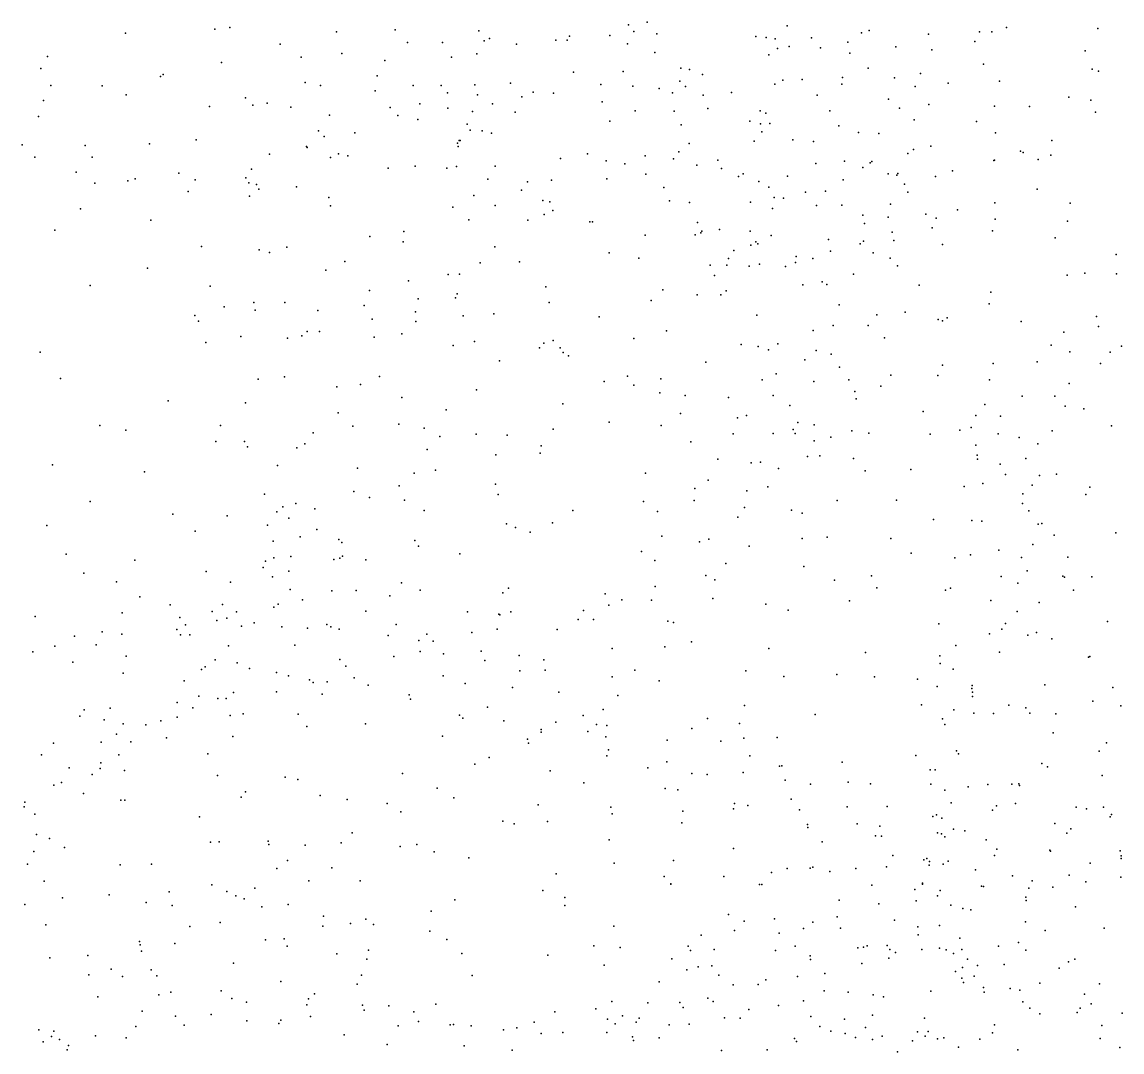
# Model space of a CAD drawing. Header units: metres. Extents: x -25 to 25, y -27.7 to 27.8.
# Drawn here: x -17.472 to -14.645, y -7.935 to -5.288 of the extents above; entities that cross this region are included whole.
import ezdxf

# ---------------------------------------------------------------- set-up
doc = ezdxf.new("R2010")
doc.units = ezdxf.units.M

msp = doc.modelspace()

# ---------------------------------------------------------------- linework, layer by layer
for p in [(-16.9765, -5.3063, -5.1707), (-16.9374, -5.3027, 7.0665), (-16.6632, -5.3135, 8.7246), (-16.5126, -5.3086, 17.5302), (-16.2981, -5.3106, 6.8662), (-15.9133, -5.2951, 12.6606), (-15.8992, -5.3129, 3.7992), (-15.8652, -5.2882, 8.4523), (-15.5057, -5.2978, 13.7447), (-15.2948, -5.3098, 8.5552), (-15.0111, -5.3132, -4.8434), (-14.979, -5.3134, 4.6529), (-14.9419, -5.3023, 8.4535), (-14.7069, -5.3049, 8.3186), (-17.2055, -5.317, 2.5963), (-16.481, -5.3412, 7.0245), (-16.3911, -5.3412, 16.9831), (-16.2843, -5.3366, 8.3026), (-16.2703, -5.3309, 3.0562), (-16.1001, -5.3347, 16.7076), (-16.0708, -5.3353, 15.1913), (-16.0649, -5.3245, 3.2846), (-15.9609, -5.3231, 3.6068), (-15.8404, -5.3182, 11.7427), (-15.5858, -5.3253, 6.7181), (-15.5594, -5.3276, -5.4592), (-15.5358, -5.3311, 17.8063), (-15.4426, -5.3293, 10.4662), (-15.3495, -5.3398, 14.2958), (-15.3142, -5.3164, 10.28), (-15.1425, -5.3194, 6.9386), (-15.0233, -5.3379, 17.9383), (-16.8086, -5.3452, 2.8697), (-16.6502, -5.3693, 17.3869), (-16.303, -5.37, 15.841), (-16.2013, -5.345, 15.4161), (-15.9157, -5.3445, 12.2701), (-15.8458, -5.3662, 11.9963), (-15.5304, -5.3565, 10.6475), (-15.5006, -5.3515, 13.5865), (-15.4193, -5.3549, 14.6022), (-15.3439, -5.3686, -5.2998), (-15.2264, -5.352, -5.1469), (-15.134, -5.3599, -4.9501), (-14.7396, -5.3625, 9.6021), (-17.406, -5.3772, 8.7818), (-16.9588, -5.3922, 8.829), (-16.7543, -5.3787, -5.3087), (-16.5389, -5.387, 8.5031), (-16.3683, -5.3783, 17.7889), (-15.5529, -5.3724, 8.5205), (-15.0012, -5.3965, 7.0942), (-17.4235, -5.4074, 2.5067), (-17.1091, -5.4235, 7.2591), (-16.5591, -5.4269, 17.7006), (-16.0548, -5.417, 6.8305), (-15.9266, -5.4156, 12.4625), (-15.7787, -5.4069, 11.3753), (-15.7567, -5.4105, 3.8882), (-15.7232, -5.4234, 14.8429), (-15.2971, -5.4071, 6.8959), (-15.1626, -5.4203, 8.4674), (-14.7212, -5.4097, 8.2029), (-14.7056, -5.4148, 7.1977), (-17.3978, -5.4513, 7.3023), (-17.2654, -5.4523, 2.5242), (-17.1161, -5.4286, -5.0821), (-16.7441, -5.4436, 7.3641), (-16.7047, -5.4511, 8.6296), (-16.4667, -5.451, 8.2757), (-16.3941, -5.4515, 7.1443), (-16.308, -5.4493, 15.598), (-16.2164, -5.445, 17.9042), (-15.9843, -5.4492, 8.2897), (-15.902, -5.4531, 12.6181), (-15.7815, -5.4402, 12.8983), (-15.7664, -5.4541, 6.7779), (-15.537, -5.448, 13.3576), (-15.5165, -5.4378, 4.1245), (-15.4664, -5.436, 13.8032), (-15.3648, -5.4482, 10.3875), (-15.3632, -5.4312, 4.2841), (-15.2295, -5.4315, 10.1996), (-15.1763, -5.4543, 7.0412), (-15.0916, -5.4457, 10.0569), (-14.96, -5.4402, 18.036), (-17.2038, -5.475, 7.3765), (-16.8974, -5.4831, -5.2236), (-16.5639, -5.4652, 16.9757), (-16.3782, -5.4699, 8.1119), (-16.3011, -5.4756, 16.7458), (-16.1873, -5.4802, 16.3246), (-16.1583, -5.4682, 8.1699), (-16.1055, -5.4711, -5.5401), (-15.8339, -5.4588, 8.3632), (-15.7999, -5.4702, -5.5548), (-15.7216, -5.4765, 11.2098), (-15.6481, -5.4692, 10.9568), (-15.4281, -5.4763, 8.4793), (-14.7815, -5.4813, 4.5164), (-17.4167, -5.4902, 7.5083), (-16.9895, -5.505, 2.6772), (-16.8781, -5.502, 7.4704), (-16.8414, -5.4966, 8.6981), (-16.7805, -5.5074, 17.3805), (-16.5252, -5.5075, 7.4955), (-16.4495, -5.4984, 16.8347), (-16.3771, -5.5098, 17.9174), (-16.2627, -5.4988, 7.0493), (-15.9811, -5.4935, 3.2293), (-15.7095, -5.5106, 13.0414), (-15.2448, -5.4864, -5.2294), (-15.2169, -5.5093, 4.3085), (-15.141, -5.4999, -5.0769), (-14.9727, -5.5046, 4.4571), (-14.8827, -5.5056, 8.2344), (-14.7254, -5.4887, 7.3377), (-17.4296, -5.5311, -5.0085), (-16.6815, -5.528, 8.4959), (-16.5056, -5.5284, 2.9527), (-16.4548, -5.5384, 7.9488), (-16.3136, -5.5186, 3.0009), (-16.2041, -5.5201, 16.5788), (-15.8957, -5.5166, 12.3118), (-15.796, -5.5175, 3.561), (-15.5745, -5.5167, -5.5227), (-15.5603, -5.5221, 6.85), (-15.396, -5.5165, 13.9661), (-15.1789, -5.5398, 18.039), (-14.7133, -5.52, 9.7003), (-16.7094, -5.5676, 17.0523), (-16.3275, -5.5509, 15.9416), (-16.3204, -5.5662, 7.2607), (-16.2889, -5.5681, 7.9804), (-15.961, -5.5428, 6.893), (-15.778, -5.5521, 17.9764), (-15.6013, -5.5427, 17.9697), (-15.5735, -5.5502, 8.4128), (-15.5495, -5.5492, 10.7891), (-15.3728, -5.5552, 6.9823), (-15.0191, -5.5437, 7.2867), (-17.0238, -5.5913, 7.5918), (-16.6956, -5.5823, 2.845), (-16.6161, -5.573, 7.7499), (-16.3482, -5.5926, 16.6451), (-16.3457, -5.5925, 7.4445), (-16.2649, -5.5741, 15.4135), (-15.5898, -5.5945, 14.7538), (-15.5701, -5.5707, 13.2603), (-15.4906, -5.591, 13.4933), (-15.4376, -5.5951, 13.6928), (-15.3222, -5.5724, 4.1477), (-15.2697, -5.5751, 14.2102), (-14.9703, -5.573, -4.9408), (-14.8253, -5.5926, 9.8851), (-17.4717, -5.6037, 8.3955), (-17.3098, -5.6052, 7.7001), (-17.1438, -5.6017, 8.6309), (-16.7405, -5.6083, 17.678), (-16.7393, -5.6105, -5.303), (-16.3526, -5.5997, 15.6719), (-16.3507, -5.6079, 7.678), (-15.784, -5.6217, 8.2573), (-15.7576, -5.6005, 11.9001), (-15.1803, -5.6157, 4.2002), (-15.1359, -5.6072, 10.181), (-14.906, -5.6204, 7.5348), (-14.8993, -5.6236, 4.3483), (-17.4383, -5.6352, 8.022), (-17.2915, -5.6357, 8.5107), (-16.8354, -5.6277, 8.484), (-16.6789, -5.6361, 8.0051), (-16.6581, -5.6267, 8.1715), (-16.6343, -5.6317, 16.871), (-16.0882, -5.6387, -5.5491), (-16.0181, -5.6272, 8.1105), (-15.9701, -5.6452, 7.0083), (-15.9226, -5.6529, 18.0547), (-15.8702, -5.6322, 3.2493), (-15.7973, -5.6395, 12.7365), (-15.6837, -5.643, 11.387), (-15.4317, -5.6522, 3.89), (-15.3581, -5.6457, 13.8383), (-15.2922, -5.6502, 7.1732), (-15.2879, -5.6468, 14.0483), (-15.195, -5.6262, 8.3196), (-14.974, -5.6441, 10.0642), (-14.9729, -5.6431, 18.1712), (-14.86, -5.6417, 7.9368), (-14.8281, -5.6306, 7.7786), (-17.3327, -5.6742, 2.4345), (-17.0683, -5.6764, 7.7621), (-16.8817, -5.666, 7.799), (-16.5308, -5.6642, 16.7456), (-16.4617, -5.6584, -5.4374), (-16.3801, -5.664, 17.9948), (-16.3554, -5.6598, 15.8174), (-16.2558, -5.6589, 2.9625), (-15.8684, -5.6788, 14.9951), (-15.7373, -5.6564, 12.9144), (-15.6742, -5.6643, 6.9826), (-15.6181, -5.6787, 13.1593), (-15.3113, -5.6624, -5.3576), (-15.2455, -5.6785, 14.3753), (-15.2236, -5.6816, 10.3069), (-15.2209, -5.6771, 18.1265), (-15.0809, -5.6709, 8.2044), (-17.2843, -5.7021, 8.1067), (-17.1996, -5.6965, 7.9258), (-17.1806, -5.6913, 8.4019), (-17.0265, -5.6939, 8.4061), (-16.8967, -5.6888, 17.3981), (-16.8891, -5.7017, 7.9754), (-16.8693, -5.7058, 8.1394), (-16.2748, -5.6923, 16.2819), (-16.1727, -5.699, 7.8214), (-16.1107, -5.6948, 7.1887), (-15.9692, -5.6909, 3.126), (-15.6308, -5.6849, 11.2348), (-15.5784, -5.6981, 3.5127), (-15.5043, -5.6845, 3.7032), (-15.3617, -5.6936, 14.5218), (-15.2042, -5.705, 7.3632), (-15.1245, -5.6852, -5.1291), (-17.0443, -5.7238, 8.1234), (-16.8872, -5.7354, 2.6161), (-16.8634, -5.7179, 17.5747), (-16.7666, -5.7118, 16.95), (-16.3109, -5.7341, -5.4907), (-16.188, -5.7204, 18.0683), (-15.822, -5.7138, -5.5689), (-15.5523, -5.7126, 10.948), (-15.4583, -5.7258, 18.1253), (-15.4072, -5.7232, 8.2784), (-15.1951, -5.7257, 14.2174), (-14.863, -5.7177, 4.2271), (-16.6831, -5.7391, 2.7513), (-16.6787, -5.7607, 17.8752), (-16.3643, -5.7636, 15.6731), (-16.2556, -5.7595, 15.3706), (-16.1332, -5.747, 15.2145), (-16.115, -5.7499, 2.9856), (-15.8079, -5.7479, 18.1233), (-15.7567, -5.7522, 12.213), (-15.5998, -5.7515, -5.5381), (-15.5385, -5.7388, 14.7121), (-15.5152, -5.7411, 13.3548), (-15.4297, -5.7599, 10.6252), (-15.3646, -5.759, 7.2714), (-15.2394, -5.7563, 3.9069), (-14.9716, -5.7528, -5.0474), (-14.7778, -5.7538, -5.0024), (-17.3215, -5.7687, -5.0564), (-16.1298, -5.7832, 7.5719), (-16.1077, -5.7728, 7.3575), (-15.5434, -5.7674, 7.1519), (-15.3112, -5.7843, 3.7463), (-15.2458, -5.7898, 13.9737), (-15.1488, -5.7818, 7.633), (-15.1223, -5.7925, 8.0047), (-15.0679, -5.7713, 7.8079), (-17.3873, -5.8231, 2.4354), (-17.141, -5.7978, 2.4399), (-16.3236, -5.7966, 16.0581), (-16.1722, -5.7972, -5.5247), (-16.0122, -5.8019, 15.1081), (-16.0058, -5.8015, 7.8473), (-15.7357, -5.8034, 14.9033), (-15.6794, -5.821, 12.9286), (-15.3064, -5.806, 8.1404), (-15.1331, -5.8174, 10.3028), (-14.9711, -5.7952, 10.1584), (-14.7853, -5.8, 18.2552), (-16.5781, -5.8393, 16.655), (-16.4906, -5.8265, 18.007), (-15.87, -5.8357, 7.9172), (-15.7418, -5.8352, 12.5425), (-15.7272, -5.8297, 12.7193), (-15.7248, -5.8255, 7.1986), (-15.6001, -5.8261, 8.099), (-15.5463, -5.8369, 11.2463), (-15.3989, -5.8472, -5.4246), (-15.3089, -5.8511, 18.2043), (-15.2355, -5.8281, -5.2725), (-15.2312, -5.8499, 7.8001), (-14.9776, -5.8246, 4.0273), (-14.8167, -5.8432, 10.0435), (-17.0105, -5.8654, -5.1638), (-16.8622, -5.8733, -5.2566), (-16.7911, -5.8669, 17.7955), (-16.4919, -5.8528, -5.3994), (-16.2568, -5.8662, 2.8123), (-15.6426, -5.8757, 7.32), (-15.5987, -5.8614, 18.1926), (-15.5857, -5.8535, 11.593), (-15.5806, -5.8582, 13.1208), (-15.3943, -5.8775, 3.4053), (-15.3175, -5.8581, 7.585), (-15.1062, -5.8596, 3.8588), (-16.8358, -5.8808, 2.4655), (-16.6425, -5.9037, 2.6049), (-16.2945, -5.9074, 15.446), (-16.1933, -5.9044, 15.2949), (-15.963, -5.8813, 18.1762), (-15.8866, -5.8947, 7.5932), (-15.6558, -5.8963, 7.8778), (-15.4842, -5.9066, 7.7913), (-15.4824, -5.8909, 7.517), (-15.4391, -5.8956, 14.5505), (-15.2841, -5.8811, 13.8239), (-15.2407, -5.8955, 3.5249), (-14.6598, -5.886, 9.793), (-17.1494, -5.9204, -5.1088), (-16.691, -5.9259, 17.9178), (-16.3475, -5.9359, -5.4532), (-15.7036, -5.913, 7.51), (-15.6608, -5.9131, 12.1516), (-15.6027, -5.916, 7.6306), (-15.5762, -5.9108, 11.8178), (-15.5098, -5.9168, 13.2667), (-15.2216, -5.9149, 10.4542), (-14.7406, -5.934, -5.1164), (-14.6592, -5.9351, 18.2842), (-16.4786, -5.9537, 2.6277), (-16.3762, -5.9369, 18.0792), (-15.6917, -5.9399, 12.4189), (-15.4651, -5.9633, 11.0569), (-15.4156, -5.9563, 18.2486), (-15.4033, -5.9628, 10.7534), (-15.3353, -5.9365, 13.646), (-15.1665, -5.9643, 18.2661), (-14.7854, -5.9386, 3.8584), (-17.2967, -5.9652, -5.0497), (-16.9885, -5.9667, 17.4457), (-16.5783, -5.9783, 16.5708), (-16.353, -5.9868, 15.7375), (-16.1252, -5.9689, 18.1719), (-15.8249, -5.9765, 3.0334), (-15.7367, -5.9893, 14.9153), (-15.6761, -5.9896, -5.5218), (-15.6623, -5.9792, 12.7085), (-14.9819, -5.9824, -5.1828), (-16.9521, -6.0203, 17.0981), (-16.8761, -6.0089, 17.727), (-16.7965, -6.0091, 2.2708), (-16.5924, -6.0166, 2.4551), (-16.4533, -5.9999, 1.5806), (-16.3577, -5.9968, 16.1529), (-16.117, -6.0093, -5.503), (-15.8551, -6.004, -5.533), (-15.3715, -6.015, 14.4367), (-14.9864, -6.0122, 3.4985), (-17.0278, -6.0423, -5.1628), (-16.8722, -6.0283, -5.2643), (-16.7114, -6.0295, 1.5551), (-16.4601, -6.0331, 16.3805), (-16.3379, -6.043, 1.6905), (-16.2596, -6.0382, 2.5968), (-15.9883, -6.0455, 2.7773), (-15.5835, -6.0415, 3.1103), (-15.2749, -6.0403, 3.2407), (-15.2017, -6.0337, 14.1277), (-15.0943, -6.0484, 10.4589), (-14.7104, -6.0453, 9.3693), (-17.0177, -6.0567, 2.2604), (-16.5721, -6.0522, 18.0005), (-16.4592, -6.0579, 1.8055), (-15.3869, -6.068, 11.1998), (-15.2972, -6.0677, 13.8798), (-15.1172, -6.0531, -5.2602), (-15.106, -6.0559, 3.2978), (-14.9039, -6.0579, 18.3134), (-14.7051, -6.0704, 3.6084), (-16.9096, -6.0965, 2.1278), (-16.7892, -6.1004, 1.8216), (-16.7523, -6.0943, 2.0249), (-16.7385, -6.0839, -5.3217), (-16.7073, -6.0836, 17.9141), (-16.5671, -6.0983, 2.1257), (-16.4953, -6.0893, 2.3393), (-15.8997, -6.1018, 15.0616), (-15.8157, -6.0819, 2.9086), (-15.4382, -6.0811, 11.7237), (-15.2554, -6.0994, 10.7072), (-14.7941, -6.0854, 10.0485), (-16.999, -6.1119, 17.2606), (-16.3638, -6.1191, 15.9123), (-16.3085, -6.1089, 15.5681), (-16.142, -6.1251, 18.1849), (-16.1307, -6.1137, 15.2477), (-16.1064, -6.1068, 1.8071), (-16.0885, -6.1255, 2.4776), (-15.6238, -6.1172, 14.7661), (-15.5798, -6.1217, 12.7792), (-15.5532, -6.1309, -5.4634), (-15.5296, -6.1148, 14.6173), (-15.4305, -6.1325, 18.3107), (-14.8269, -6.1186, -5.2287), (-14.6458, -6.1209, 3.4539), (-17.4248, -6.1366, -4.929), (-16.2442, -6.1585, 1.5088), (-16.0806, -6.1372, 2.069), (-16.0669, -6.1462, 2.3038), (-15.4598, -6.156, 13.354), (-15.3922, -6.142, 13.6063), (-14.8625, -6.1615, 9.4976), (-14.7793, -6.1361, 3.255), (-14.675, -6.137, 18.2994), (-15.7143, -6.1625, 14.8885), (-15.3713, -6.1755, 13.7602), (-15.106, -6.1702, 10.616), (-14.9763, -6.1657, 10.4684), (-14.7003, -6.1659, 9.1018), (-17.3727, -6.2047, 2.4443), (-16.8649, -6.2056, 1.5265), (-16.7974, -6.1997, 16.7697), (-16.5526, -6.1992, 16.3408), (-15.9753, -6.2116, 1.7211), (-15.9155, -6.1984, 2.1604), (-15.8296, -6.2053, 2.6402), (-15.5693, -6.2075, 2.9271), (-15.5336, -6.1923, 12.4269), (-15.4366, -6.2119, 11.9854), (-15.347, -6.2076, 14.275), (-15.2392, -6.196, 10.9211), (-15.1178, -6.1968, 18.3359), (-14.9856, -6.2075, 3.0306), (-14.7811, -6.2174, 3.0132), (-16.6623, -6.2253, 1.4409), (-16.6017, -6.2198, -5.3928), (-16.3038, -6.2332, 18.1129), (-15.8995, -6.2214, 1.9372), (-15.833, -6.2413, 2.4305), (-15.3317, -6.2377, 11.741), (-15.2646, -6.224, 11.5015), (-17.0965, -6.2614, -5.1105), (-16.8974, -6.267, 1.8483), (-16.4956, -6.2535, 16.099), (-16.0819, -6.2693, 1.5636), (-15.7677, -6.2476, 18.2797), (-15.6565, -6.2528, 2.7869), (-15.5417, -6.2477, 13.2343), (-15.4983, -6.2741, 14.5286), (-15.3283, -6.2566, 2.9503), (-14.9972, -6.2715, 10.6665), (-14.9018, -6.2496, 9.3115), (-14.8175, -6.2493, 10.1335), (-16.6595, -6.2921, 17.9184), (-16.3818, -6.2846, -5.4633), (-15.7792, -6.2939, 2.1191), (-15.6096, -6.2998, 12.7216), (-15.156, -6.2892, 11.2258), (-15.0201, -6.2996, 2.8574), (-14.9573, -6.301, 9.6311), (-14.7906, -6.2758, 2.8269), (-14.7426, -6.2823, 18.2913), (-17.2714, -6.3249, -4.9496), (-16.9617, -6.3252, 17.4672), (-16.6214, -6.3271, 16.2354), (-16.5035, -6.3216, 15.9348), (-15.9627, -6.3169, 15.0526), (-15.8293, -6.3254, 1.8438), (-15.6326, -6.305, 12.9679), (-15.4776, -6.3176, 12.3391), (-15.4363, -6.3233, 13.9381), (-15.0321, -6.3298, 10.8543), (-14.6716, -6.326, 2.5141), (-17.2046, -6.3367, 2.3046), (-16.7232, -6.3442, -5.3793), (-16.4383, -6.3323, 15.7639), (-16.3979, -6.3534, 18.0372), (-16.3049, -6.3477, 15.381), (-16.2248, -6.3496, -5.4743), (-16.1063, -6.3343, 18.1824), (-15.6443, -6.3465, 2.3939), (-15.5415, -6.3454, 2.6427), (-15.4903, -6.3355, 13.7368), (-15.4844, -6.3456, 18.3299), (-15.3928, -6.3552, 12.1378), (-15.3391, -6.3388, 11.974), (-15.2955, -6.3448, 2.7906), (-15.1383, -6.3477, 11.5277), (-15.0615, -6.3373, 11.0161), (-14.9629, -6.3467, -5.3211), (-14.9093, -6.3561, 9.8613), (-14.8243, -6.339, 10.2996), (-16.9735, -6.3658, 2.0134), (-16.8998, -6.3658, 1.7048), (-16.8919, -6.3799, 1.5139), (-16.7654, -6.3827, 17.7831), (-16.7451, -6.3725, 16.5522), (-16.4301, -6.3869, 1.4207), (-16.1378, -6.3773, 15.1506), (-15.753, -6.3671, 14.8952), (-15.4358, -6.3649, -5.3961), (-15.0204, -6.376, 9.4112), (-14.8615, -6.3722, 10.0362), (-16.2537, -6.4002, 18.094), (-16.1397, -6.3963, 1.4751), (-15.6835, -6.4116, 18.289), (-15.4532, -6.4045, 2.5151), (-15.4214, -6.4026, 14.2091), (-15.335, -6.4099, 2.6237), (-15.0175, -6.401, 11.3966), (-15.0164, -6.4118, 2.5756), (-14.8924, -6.4095, 10.6903), (-17.393, -6.4265, 2.3958), (-17.1566, -6.4445, -5.0582), (-16.8152, -6.4276, 16.8374), (-16.6096, -6.4343, 15.9368), (-16.4094, -6.44, -5.4953), (-15.5983, -6.4214, 13.4691), (-15.5735, -6.4194, 12.5672), (-15.5279, -6.4352, 2.3273), (-15.305, -6.4417, 18.321), (-15.1873, -6.4378, 2.5805), (-14.9578, -6.4241, 11.188), (-16.4639, -6.4479, 15.5137), (-15.8693, -6.4475, -5.4412), (-15.7088, -6.4656, 1.9001), (-14.944, -6.451, 18.2949), (-14.8566, -6.4537, 8.9934), (-14.813, -6.4502, -5.3231), (-16.8486, -6.5012, 17.0503), (-16.6191, -6.4951, 1.3982), (-16.5023, -6.48, 17.9293), (-16.2549, -6.4755, 15.0622), (-15.7429, -6.487, 14.7875), (-15.609, -6.4929, 13.6328), (-15.5549, -6.483, 14.5168), (-15.0501, -6.482, 9.6027), (-15.0023, -6.4742, 9.806), (-14.8994, -6.5009, 11.0355), (-14.8758, -6.4782, 2.4169), (-14.7274, -6.4833, 18.2405), (-17.2968, -6.5205, -4.8688), (-16.7681, -6.5253, 16.1854), (-16.5784, -6.5102, 15.6932), (-16.4884, -6.5168, 15.3357), (-16.248, -6.5026, 1.4013), (-15.8749, -6.5204, 1.5903), (-15.7445, -6.5178, 13.2489), (-15.3766, -6.5177, 2.3119), (-15.2242, -6.5168, 2.3913), (-14.9003, -6.5259, 11.4918), (-14.7378, -6.5022, 8.8003), (-17.0841, -6.5526, -5.1422), (-16.9446, -6.5576, -5.2711), (-16.8164, -6.5467, 17.5267), (-16.8016, -6.534, 16.4818), (-16.7194, -6.5395, 15.9885), (-16.438, -6.5435, 15.0926), (-16.0562, -6.5433, 18.1446), (-15.8382, -6.5461, 18.2264), (-15.6148, -6.5356, -5.4379), (-15.4939, -6.5423, 2.1235), (-15.4667, -6.5501, 12.3555), (-14.8847, -6.5447, 10.8391), (-17.408, -6.5818, -4.7273), (-16.8404, -6.5815, 17.2785), (-16.7863, -6.5636, 1.4067), (-16.2262, -6.5778, 18.0254), (-16.1085, -6.5751, 1.4096), (-15.6322, -6.5607, 18.2597), (-15.1291, -6.5666, 11.9413), (-15.0304, -6.569, 9.1913), (-15.0051, -6.5706, 2.3216), (-14.8606, -6.5783, 10.6127), (-14.8507, -6.5771, 18.241), (-17.0266, -6.5962, 1.9374), (-16.7568, -6.611, -5.4208), (-16.7142, -6.5926, 15.8197), (-16.2035, -6.5871, -5.505), (-16.1659, -6.5993, 14.8055), (-15.8273, -6.6095, 12.8497), (-15.4027, -6.612, 18.2717), (-14.8196, -6.6065, -5.3544), (-14.6611, -6.6006, -5.3159), (-16.8265, -6.6221, 16.9478), (-16.6571, -6.6176, 15.4893), (-16.6494, -6.6258, 15.1604), (-16.4625, -6.6209, 14.7973), (-16.4524, -6.6355, 17.8519), (-15.7304, -6.624, 13.5578), (-15.707, -6.6171, 14.5443), (-15.6034, -6.6355, 13.998), (-15.4672, -6.6157, -5.4515), (-15.239, -6.6153, 18.2717), (-14.8743, -6.6312, 10.3806), (-17.3586, -6.6557, 2.2415), (-17.1821, -6.671, -5.0091), (-16.8248, -6.665, 16.7122), (-16.7806, -6.6618, 17.3984), (-16.6702, -6.6694, 14.8235), (-16.6553, -6.6656, 1.3593), (-16.6479, -6.6612, 17.6581), (-16.5883, -6.6705, -5.5026), (-16.3463, -6.6551, 1.3505), (-15.8796, -6.6492, 13.0101), (-15.1866, -6.6532, 2.2099), (-15.0746, -6.6655, 18.2482), (-15.0341, -6.6577, 9.9387), (-14.9617, -6.6457, -5.4137), (-14.9032, -6.6641, 11.8167), (-14.7842, -6.6634, 11.5942), (-16.8519, -6.6903, 16.1899), (-16.8462, -6.6735, 16.405), (-15.8455, -6.6722, 1.5162), (-15.6633, -6.6798, 1.7721), (-15.4624, -6.687, 1.9889), (-14.8885, -6.6988, 10.9069), (-17.3128, -6.7046, -4.8233), (-17.229, -6.7269, 2.0606), (-16.9985, -6.7, 1.4581), (-16.9358, -6.7273, -5.2871), (-16.8279, -6.7141, 15.7073), (-16.7861, -6.6997, 15.1628), (-15.7148, -6.7103, 13.7461), (-15.691, -6.7214, 14.2409), (-15.3841, -6.7227, 12.2521), (-15.2887, -6.7111, -5.484), (-14.9555, -6.7135, 10.1713), (-14.7967, -6.7125, 8.6749), (-14.7926, -6.7148, 2.2095), (-14.7225, -6.7143, 18.1559), (-16.7823, -6.7465, 17.2324), (-16.6758, -6.7502, 14.5982), (-16.6133, -6.7493, 12.9913), (-16.4964, -6.7291, 14.5394), (-16.4484, -6.7481, 13.085), (-16.2357, -6.7554, 14.4751), (-16.2215, -6.7432, -5.51), (-15.8444, -6.7389, 13.516), (-15.2753, -6.7425, 2.0896), (-15.0983, -6.7479, 9.7115), (-15.0857, -6.7434, 9.2509), (-14.9126, -6.7304, 8.8827), (-14.7693, -6.7485, 11.4554), (-17.1691, -6.7653, 1.8719), (-16.7506, -6.7733, 13.3525), (-16.5265, -6.7624, 17.6651), (-15.9728, -6.7575, 13.0957), (-15.9303, -6.7732, 14.4027), (-15.8536, -6.7738, 18.1182), (-15.696, -6.7696, 13.9408), (-15.5599, -6.7839, 1.8329), (-15.3449, -6.7757, 18.2329), (-14.9818, -6.7746, 2.1484), (-14.858, -6.7796, -5.4173), (-17.2141, -6.8066, 1.44), (-17.0912, -6.7858, 1.304), (-16.9828, -6.8031, 15.864), (-16.9565, -6.7853, 15.4331), (-16.9203, -6.804, 13.2665), (-16.8243, -6.7918, 16.8659), (-16.8135, -6.7844, 12.9171), (-16.5881, -6.8026, 12.8413), (-16.327, -6.8038, 13.0061), (-16.2462, -6.8102, 17.8519), (-16.2437, -6.8119, 13.3877), (-16.2152, -6.804, 13.1844), (-16.0287, -6.8008, 13.3128), (-15.9634, -6.787, 1.3753), (-15.5032, -6.7995, -5.4847), (-14.9141, -6.8033, 12.0444), (-17.4381, -6.8162, 2.0819), (-17.0659, -6.8181, 15.5491), (-17.0519, -6.8376, 15.3089), (-16.9706, -6.8264, 15.078), (-16.9452, -6.8206, 16.1749), (-16.9072, -6.8408, 12.7823), (-16.875, -6.832, 14.7207), (-16.6885, -6.8364, 12.7076), (-16.5098, -6.8363, -5.5124), (-16.0427, -6.8239, 12.9713), (-16.0027, -6.824, -5.4504), (-15.8123, -6.8275, 13.7102), (-15.7972, -6.8311, 12.5681), (-15.1152, -6.8348, 12.1197), (-14.9445, -6.8335, 10.5929), (-14.6825, -6.829, 8.3891), (-17.3371, -6.8667, 1.8883), (-17.2656, -6.8554, 1.6342), (-17.2154, -6.8612, 15.4336), (-17.0742, -6.8491, 12.9922), (-17.0647, -6.8631, -5.1431), (-17.0401, -6.8628, 16.0609), (-16.8039, -6.8428, 1.2945), (-16.7382, -6.8462, 14.4878), (-16.6777, -6.8424, 17.3818), (-16.6564, -6.8481, 13.5997), (-16.5309, -6.8649, 12.6441), (-16.4314, -6.861, 14.3076), (-16.3157, -6.857, 12.7974), (-16.2508, -6.8485, 13.5575), (-16.0962, -6.8489, 13.5212), (-14.9851, -6.8603, 10.2625), (-14.9538, -6.8484, 10.7808), (-14.8871, -6.864, 18.1791), (-14.8645, -6.857, 8.6728), (-17.387, -6.8924, 15.5524), (-17.2812, -6.8885, 15.9589), (-16.9413, -6.8911, -5.2671), (-16.7702, -6.8899, 12.5728), (-16.4518, -6.8776, 13.6785), (-16.415, -6.8793, 17.6684), (-15.8201, -6.8936, 13.8655), (-15.7514, -6.8807, -5.4353), (-15.0716, -6.8904, 9.9893), (-14.8254, -6.8734, 2.1315), (-17.444, -6.9066, 15.8342), (-17.2039, -6.9176, 15.212), (-16.5158, -6.9184, 12.4609), (-16.4487, -6.9061, 1.3146), (-16.3884, -6.9122, 12.5611), (-16.2915, -6.9048, -5.4964), (-16.1938, -6.9158, 1.32), (-15.9547, -6.8985, 14.1954), (-15.5528, -6.8983, 12.3182), (-15.3039, -6.9085, -5.52), (-15.1134, -6.9173, 2.0764), (-14.9593, -6.9072, 10.9265), (-14.7309, -6.9203, 18.1072), (-14.7275, -6.9188, -5.3581), (-17.3411, -6.933, 1.2785), (-17.0103, -6.9519, 12.5865), (-17.0008, -6.9454, 13.5746), (-16.9749, -6.927, 16.3923), (-16.9188, -6.9348, 14.5299), (-16.8867, -6.9492, 16.7194), (-16.6549, -6.9263, 13.7725), (-16.6396, -6.9433, 12.3151), (-16.2821, -6.929, 13.7408), (-16.131, -6.9274, 14.195), (-16.1271, -6.9535, 13.7426), (-15.1118, -6.9365, 9.7643), (-15.0788, -6.9516, 9.1131), (-17.2121, -6.9615, 13.2341), (-17.0548, -6.9816, 16.244), (-16.8174, -6.9596, 13.7569), (-16.7868, -6.9683, 17.1105), (-16.7329, -6.979, 14.1584), (-16.6185, -6.9732, -5.4661), (-16.3897, -6.968, 12.3112), (-16.192, -6.9553, 12.6515), (-15.9554, -6.9706, 13.8067), (-15.8968, -6.9541, 14.012), (-15.8341, -6.9809, 17.9994), (-15.6113, -6.9553, 1.7137), (-15.514, -6.9704, 18.171), (-15.3779, -6.9653, 12.2261), (-15.2812, -6.9711, 18.2301), (-15.1706, -6.9769, 12.1534), (-16.8179, -7.0098, 13.9135), (-16.7238, -6.9858, 1.2746), (-16.6872, -6.9838, 17.2992), (-16.5825, -6.992, 14.0007), (-16.3331, -6.9881, 13.8917), (-16.2114, -6.9985, 14.0584), (-16.0924, -7.0101, -5.4336), (-15.1201, -6.9956, 9.4968), (-15.0306, -7.0005, 10.4614), (-15.0299, -6.9931, 10.7325), (-15.0292, -7.0101, 8.8811), (-14.8428, -6.9915, 12.0836), (-14.6683, -6.9984, 11.9701), (-17.0727, -7.0368, 14.5456), (-17.0173, -7.0205, 14.3585), (-16.9687, -7.0263, 13.777), (-16.9467, -7.0267, 14.1157), (-16.9284, -7.0109, 12.3811), (-16.7005, -7.0151, 12.1586), (-16.4765, -7.0175, 12.1036), (-16.4737, -7.0282, 17.5282), (-15.9409, -7.0187, 12.6084), (-15.0288, -7.0212, 18.23), (-14.7202, -7.0332, 11.5032), (-17.3123, -7.0554, 16.1992), (-17.2454, -7.0511, 13.3986), (-17.0328, -7.0505, 13.9504), (-16.9036, -7.0656, 12.1706), (-16.2751, -7.0488, 12.0879), (-15.9784, -7.0549, 1.3376), (-15.6149, -7.0446, -5.4654), (-15.1598, -7.0429, -5.5316), (-15.0767, -7.0555, 10.1729), (-15.0254, -7.0644, 10.9074), (-14.9752, -7.0651, 12.1232), (-14.9361, -7.0439, 8.6413), (-14.8919, -7.0508, -5.4684), (-14.8821, -7.0641, 11.2316), (-14.8148, -7.0659, 8.4227), (-14.6483, -7.0452, 11.6726), (-17.3235, -7.0719, 12.9194), (-17.2602, -7.0811, 15.0128), (-17.2116, -7.0914, 12.5914), (-17.1533, -7.0941, 14.7548), (-17.1152, -7.0837, 13.727), (-17.0727, -7.0745, -5.0922), (-16.9365, -7.0706, -5.2145), (-16.7623, -7.0671, 12.0234), (-16.5888, -7.0915, 17.4221), (-16.347, -7.0695, -5.4479), (-16.3391, -7.0773, 1.3188), (-16.2334, -7.084, 17.697), (-16.0998, -7.087, 12.1929), (-16.0294, -7.0705, 12.441), (-15.9957, -7.0932, 11.461), (-15.7105, -7.0782, 12.379), (-15.6279, -7.0909, 18.0931), (-15.4333, -7.0679, -5.5089), (-15.1065, -7.0791, 2.0234), (-15.0998, -7.093, 9.1853), (-17.2291, -7.1179, 14.0464), (-16.7395, -7.0986, -5.3404), (-16.3908, -7.1232, 11.7929), (-16.1376, -7.1127, 11.187), (-16.1374, -7.1059, 12.0172), (-16.0178, -7.1112, 17.8046), (-15.9686, -7.0957, 11.1208), (-15.7504, -7.1039, 11.173), (-14.8215, -7.1146, 11.3639), (-17.391, -7.1414, 13.0838), (-17.2679, -7.1388, 1.2336), (-17.1916, -7.1381, 13.859), (-17.1003, -7.1277, 12.2954), (-16.9297, -7.1239, 16.7374), (-16.1728, -7.1314, 1.325), (-16.1699, -7.1412, 11.8303), (-15.971, -7.1249, 11.617), (-15.8137, -7.1338, 11.6204), (-15.676, -7.1364, 11.458), (-15.6171, -7.1287, 1.654), (-15.5314, -7.1267, 12.2824), (-14.685, -7.1408, 2.0632), (-17.4219, -7.1713, 15.0884), (-17.223, -7.1716, -4.9521), (-16.9943, -7.1691, 1.1991), (-16.2714, -7.1783, 11.5939), (-15.9689, -7.1743, 11.8511), (-15.9646, -7.1587, -5.3403), (-15.6016, -7.1737, 11.1558), (-15.1747, -7.1732, 18.3231), (-15.0705, -7.1611, 10.3105), (-15.0653, -7.1685, 10.586), (-14.7033, -7.1619, -5.332), (-17.3503, -7.2049, 14.3692), (-17.2708, -7.2066, 14.5663), (-17.2687, -7.1916, 13.7357), (-16.3083, -7.1953, 11.1819), (-15.8631, -7.205, 12.2411), (-15.8142, -7.1894, 10.9281), (-15.5247, -7.2004, 11.4532), (-15.5193, -7.1996, 18.1914), (-15.364, -7.1905, 1.8774), (-14.8506, -7.1936, 12.1158), (-14.8364, -7.2019, 18.2559), (-17.2911, -7.2222, 12.4926), (-17.2083, -7.2117, 16.3933), (-16.969, -7.2245, -5.1301), (-16.7957, -7.2291, 1.2144), (-16.7628, -7.2345, -5.2612), (-16.4938, -7.219, -5.352), (-16.1145, -7.2125, 17.7106), (-15.7507, -7.2195, 1.4593), (-15.7108, -7.2222, 18.0237), (-15.6181, -7.2164, 11.6689), (-15.1382, -7.2102, -5.5225), (-15.1253, -7.2099, 9.8034), (-14.6961, -7.2243, 11.5508), (-17.3897, -7.2497, 16.3238), (-17.3699, -7.2426, 13.9071), (-16.4051, -7.2568, 17.5665), (-16.028, -7.2436, 10.8458), (-15.8191, -7.2575, -5.329), (-15.7859, -7.2613, 11.9914), (-15.5101, -7.2367, 1.7429), (-15.4454, -7.2468, 11.3223), (-15.3486, -7.2415, 12.1905), (-15.2912, -7.2457, -5.5122), (-15.1359, -7.2466, 12.1423), (-15.1003, -7.262, 9.1597), (-15.0403, -7.2539, 8.7008), (-14.9898, -7.2475, 11.095), (-14.9278, -7.2465, 2.0089), (-14.9096, -7.2461, 8.4647), (-14.908, -7.2504, -5.4583), (-17.464, -7.293, 12.9248), (-17.3133, -7.2711, 14.7779), (-17.2179, -7.2878, 1.189), (-17.2073, -7.2876, 12.1965), (-16.9089, -7.2802, 11.8234), (-16.8971, -7.2661, 16.944), (-16.7057, -7.2761, 17.3066), (-16.6364, -7.2865, 1.249), (-16.3619, -7.2817, 1.2983), (-15.4948, -7.2856, -5.4584), (-17.4662, -7.3051, 13.1407), (-16.5329, -7.2961, 11.497), (-16.4979, -7.3182, 11.2347), (-16.145, -7.3, -5.278), (-15.9584, -7.306, 17.7782), (-15.7733, -7.3164, 10.7918), (-15.6437, -7.3101, 12.1854), (-15.6408, -7.2964, 10.8925), (-15.6062, -7.3015, 11.9039), (-15.4739, -7.3124, 11.7532), (-15.3511, -7.3051, 11.433), (-15.2485, -7.3043, 1.8934), (-15.0842, -7.2946, 10.3866), (-14.9779, -7.3137, 5.2893), (-14.9672, -7.302, 12.1156), (-14.9184, -7.2968, 5.1056), (-14.7623, -7.3062, 5.236), (-14.736, -7.3105, 8.2762), (-14.6925, -7.3058, 4.3636), (-17.439, -7.3241, 14.9628), (-17.0158, -7.3311, 16.5919), (-16.2357, -7.3419, 17.6155), (-16.2072, -7.3483, 10.811), (-16.1216, -7.3426, 1.2917), (-15.9553, -7.3226, -5.2583), (-15.776, -7.3465, 17.9464), (-15.3258, -7.3485, 11.5965), (-15.1313, -7.3296, 5.2749), (-15.1217, -7.3259, 5.0805), (-15.1077, -7.3338, 9.4731), (-14.8178, -7.3478, -5.3608), (-14.6757, -7.331, 3.9297), (-14.6718, -7.3245, 18.1942), (-17.4347, -7.3765, 12.6038), (-16.6231, -7.3718, 17.4072), (-15.4532, -7.35, 10.9948), (-15.4522, -7.3577, 12.1315), (-15.2672, -7.3549, 5.1527), (-15.1193, -7.3722, 9.6279), (-15.1087, -7.3742, 4.8865), (-15.0782, -7.3625, 10.6202), (-15.0492, -7.367, 10.9787), (-14.7863, -7.3727, 4.1963), (-14.7762, -7.3617, 4.6203), (-17.401, -7.3863, 14.7033), (-16.9874, -7.3954, -5.0801), (-16.9647, -7.3949, 16.7653), (-16.8394, -7.3929, 11.5889), (-16.8371, -7.4018, 17.1145), (-16.7439, -7.4035, -5.1728), (-16.6518, -7.3972, 11.2956), (-16.4572, -7.4017, 10.9474), (-15.9624, -7.3901, 10.6995), (-15.4153, -7.3953, 18.316), (-15.2785, -7.3794, 11.2431), (-15.263, -7.3808, 5.3483), (-15.0999, -7.3823, 5.4567), (-14.994, -7.3897, 8.555), (-17.4414, -7.42, 13.666), (-17.3625, -7.4093, -4.8982), (-16.4998, -7.4068, 1.2547), (-16.4129, -7.4208, 17.5607), (-15.6433, -7.4119, 18.1288), (-15.2341, -7.4303, -5.4605), (-14.9729, -7.4304, 18.3953), (-14.9662, -7.4141, 5.5402), (-14.8303, -7.4163, 4.3381), (-14.8288, -7.4193, 18.3308), (-14.65, -7.4184, 3.7654), (-14.6474, -7.4307, 11.8879), (-17.4579, -7.452, 13.4367), (-17.2195, -7.4537, -4.9647), (-17.1387, -7.4524, 16.5229), (-16.7894, -7.4426, -0.1941), (-16.6757, -7.4616, 11.1531), (-16.3236, -7.4358, -5.2104), (-15.9499, -7.4495, -5.1713), (-15.7973, -7.4425, 1.2961), (-15.4465, -7.4626, 4.9747), (-15.4398, -7.4601, 10.8839), (-15.2498, -7.4595, 5.5459), (-15.1543, -7.4409, 1.8778), (-15.1461, -7.4374, 18.4142), (-15.1404, -7.4545, 9.8178), (-15.1395, -7.4459, 12.1071), (-15.1043, -7.4519, 10.2738), (-15.0913, -7.445, 8.8498), (-14.7265, -7.4495, -5.2613), (-14.6474, -7.4375, 11.7041), (-16.8164, -7.4637, -0.4087), (-16.099, -7.4773, 17.6484), (-15.8212, -7.4839, 10.6582), (-15.6685, -7.4844, 1.4035), (-15.5455, -7.4736, 1.5695), (-15.5055, -7.4636, 5.1202), (-15.396, -7.4713, 12.0199), (-15.3286, -7.4633, 1.7791), (-15.0213, -7.4669, 4.6202), (-14.9266, -7.482, 4.4778), (-14.781, -7.481, 11.4691), (-14.6481, -7.4858, 8.2227), (-17.4147, -7.496, 12.3543), (-16.9839, -7.5058, 11.5659), (-16.8732, -7.5139, 1.052), (-16.7343, -7.4948, 1.1233), (-16.6025, -7.4952, 10.9993), (-15.8044, -7.5031, 17.9037), (-15.804, -7.504, -5.1987), (-15.5768, -7.5042, -5.3131), (-15.5702, -7.5046, 5.3069), (-15.2877, -7.5061, 4.718), (-15.1776, -7.5177, 11.1416), (-15.1576, -7.5037, 5.6816), (-15.1574, -7.5011, 10.0247), (-15.0059, -7.5086, 12.0276), (-15.0004, -7.5101, 11.0822), (-14.8842, -7.5142, 1.8674), (-14.8759, -7.4953, 4.0812), (-14.8225, -7.5114, 3.9192), (-14.7381, -7.4973, 5.6503), (-17.3672, -7.5389, 12.1848), (-17.2476, -7.5315, 11.9624), (-17.0935, -7.5234, 11.6934), (-16.9451, -7.5226, -0.1281), (-16.922, -7.534, 11.3133), (-16.9008, -7.541, 16.9483), (-16.3594, -7.5441, 1.2084), (-16.1331, -7.5196, 10.6705), (-16.0768, -7.5378, -5.1078), (-15.3715, -7.5451, -5.3747), (-15.1739, -7.5469, 11.8509), (-15.1189, -7.5339, 11.5515), (-15.1123, -7.5199, 9.4972), (-14.8919, -7.5372, 8.4104), (-14.8908, -7.5455, -5.3174), (-17.4648, -7.5562, 14.7618), (-17.1522, -7.551, 1.0523), (-17.0862, -7.5583, -0.2231), (-16.8558, -7.5616, -5.1022), (-16.7876, -7.5562, 11.0829), (-16.4206, -7.5728, -5.155), (-16.0768, -7.5585, 1.1832), (-15.2696, -7.5546, 18.3899), (-15.0844, -7.5578, 11.7174), (-15.0538, -7.5662, 10.7831), (-15.0337, -7.5698, 8.6363), (-14.7646, -7.5618, 11.8225), (-16.9624, -7.6021, -0.4863), (-16.6967, -7.5856, -0.4376), (-16.5879, -7.5934, 17.404), (-15.6562, -7.5815, 18.1168), (-15.6155, -7.5984, 4.8833), (-15.5378, -7.5931, 5.5961), (-15.4393, -7.6015, 1.5635), (-15.3769, -7.5879, 5.7294), (-15.2293, -7.5961, 4.5622), (-14.8926, -7.6009, 11.2262), (-17.4105, -7.6081, 1.0877), (-17.0403, -7.6126, 16.613), (-16.6989, -7.6117, 17.2913), (-16.6273, -7.6051, -0.2855), (-16.568, -7.6074, 10.8686), (-16.4237, -7.6246, 17.5137), (-15.9506, -7.612, -5.0596), (-15.6404, -7.6229, -5.2002), (-15.5263, -7.6294, 18.2467), (-15.4632, -7.6177, 10.7481), (-15.3685, -7.6164, 4.6281), (-15.1692, -7.613, 10.1949), (-15.1135, -7.6103, 4.4497), (-14.842, -7.6229, 5.842), (-14.6911, -7.6167, 18.2699), (-17.1696, -7.6507, -4.9661), (-17.1679, -7.6596, 11.6043), (-17.079, -7.6564, -0.0534), (-16.8458, -7.647, 0.1122), (-16.7984, -7.6441, -0.5706), (-16.3799, -7.6459, 10.7275), (-15.7267, -7.6346, 5.2697), (-15.169, -7.6341, 9.5969), (-15.0616, -7.6426, 10.9659), (-14.9106, -7.6533, 3.9412), (-17.3029, -7.6867, -0.1446), (-17.1648, -7.6762, 16.5378), (-16.7906, -7.6633, 17.1536), (-16.6624, -7.6828, -5.1123), (-16.5809, -7.6732, 0.0332), (-16.3412, -7.6821, 1.1144), (-16.1205, -7.6863, -5.0473), (-16.0019, -7.6621, 17.6309), (-15.9345, -7.6661, 10.5806), (-15.7602, -7.6632, 10.5929), (-15.754, -7.674, 5.0067), (-15.6931, -7.672, 1.1933), (-15.5352, -7.6744, 6.5931), (-15.4849, -7.6628, 6.3851), (-15.4465, -7.6882, 5.8758), (-15.3239, -7.6674, 6.6664), (-15.3088, -7.6654, 5.9654), (-15.2996, -7.662, 6.2647), (-15.2485, -7.661, 9.925), (-15.2417, -7.6714, 9.7629), (-15.2269, -7.6796, -5.3057), (-15.1594, -7.6713, 6.1703), (-15.1143, -7.6686, 10.4137), (-15.0966, -7.6726, 9.3077), (-15.0775, -7.6816, 4.2912), (-15.0569, -7.6712, 1.7207), (-14.9624, -7.6628, 5.9566), (-14.892, -7.6736, 11.496), (-17.4001, -7.6926, 16.449), (-16.9285, -7.7066, 11.0016), (-16.5854, -7.6968, 1.0129), (-15.976, -7.7118, 1.034), (-15.8017, -7.6953, 1.0668), (-15.7342, -7.7163, 6.4738), (-15.6987, -7.7137, -5.0618), (-15.4453, -7.6972, 6.0752), (-15.3136, -7.7075, 4.4891), (-15.2443, -7.6939, 10.8664), (-15.0418, -7.6965, 18.3973), (-15.0165, -7.7123, 6.6305), (-14.9479, -7.71, 6.3352), (-14.7822, -7.7031, 3.7138), (-14.7657, -7.6966, 1.7204), (-17.2998, -7.7367, -4.8775), (-17.2427, -7.7221, 0.9436), (-17.2131, -7.7412, 11.4097), (-17.1395, -7.7241, 11.2498), (-17.1251, -7.739, -0.4766), (-16.5992, -7.7379, -0.4159), (-16.3145, -7.7386, -5.0713), (-15.7633, -7.7241, 5.4343), (-15.681, -7.7373, 6.7133), (-15.4788, -7.7408, 6.869), (-15.4087, -7.7329, -5.2237), (-15.0731, -7.7281, 9.137), (-15.0564, -7.7449, 4.1457), (-15.0545, -7.718, 10.8157), (-15.0252, -7.7401, 8.6305), (-14.8065, -7.7193, -5.1244), (-16.8067, -7.7542, 0.7841), (-16.6108, -7.761, 0.2966), (-15.8339, -7.7548, 5.1414), (-15.6441, -7.7623, 6.1248), (-15.5802, -7.7617, 18.1589), (-15.5606, -7.7494, 4.6392), (-15.0521, -7.7564, 6.7882), (-15.0008, -7.7689, -5.1926), (-14.9323, -7.7717, 1.6254), (-14.8557, -7.7584, 6.2187), (-14.7027, -7.7601, 8.2158), (-17.2765, -7.7935, 11.7428), (-17.1199, -7.7883, 0.1334), (-17.0889, -7.781, 11.0618), (-16.96, -7.7774, 0.2428), (-16.9326, -7.7976, -0.6171), (-16.7355, -7.7985, 0.4185), (-16.7196, -7.7858, 10.8231), (-15.7096, -7.7969, 17.9721), (-15.4105, -7.7779, 1.3737), (-15.3486, -7.7812, 9.861), (-15.2843, -7.7884, 6.9691), (-15.2576, -7.7936, -5.1957), (-15.1364, -7.7786, 6.9256), (-14.9992, -7.7816, 3.9938), (-14.9075, -7.7764, 3.8431), (-14.7416, -7.7861, 6.0229), (-17.1633, -7.8302, 0.7187), (-16.8951, -7.8071, 0.479), (-16.7398, -7.8138, 0.5731), (-16.597, -7.8143, -0.5769), (-16.5928, -7.8272, 0.7255), (-16.5293, -7.8162, -0.247), (-16.4084, -7.8118, 0.9167), (-15.9973, -7.8244, 10.5529), (-15.956, -7.8049, 0.8975), (-15.8633, -7.8087, 17.7198), (-15.7811, -7.8082, 4.8495), (-15.7723, -7.8203, 0.8153), (-15.6957, -7.8051, 5.703), (-15.6038, -7.8261, -4.9788), (-15.5275, -7.8151, 1.1571), (-15.4631, -7.8033, 4.5224), (-14.9001, -7.8058, 6.7713), (-14.8819, -7.8225, 8.3536), (-14.7527, -7.8226, 1.5508), (-14.7238, -7.8116, -4.9196), (-17.0771, -7.8428, 0.5552), (-16.9855, -7.839, 10.9002), (-16.8936, -7.8546, 16.731), (-16.8064, -7.8533, 16.9208), (-16.7302, -7.844, -5.0593), (-16.4649, -7.8318, -5.0752), (-16.4524, -7.8564, -0.1113), (-16.102, -7.8321, -4.9631), (-15.9669, -7.8506, 17.5653), (-15.9282, -7.8422, -4.8491), (-15.8932, -7.8581, 6.6906), (-15.8858, -7.848, 6.2666), (-15.6664, -7.8469, 10.5682), (-15.6263, -7.8479, 0.925), (-15.4443, -7.8441, 18.2278), (-15.3584, -7.8503, 10.0968), (-15.2864, -7.8406, 10.2561), (-15.1522, -7.8484, 1.4761), (-14.8564, -7.8367, 18.3181), (-14.7605, -7.8332, 6.5273), (-14.6449, -7.8354, 3.5278), (-17.4287, -7.878, -4.7242), (-17.39, -7.8813, 0.2371), (-17.1792, -7.8696, 0.3819), (-17.055, -7.8657, -4.9393), (-16.8116, -7.8621, -0.7163), (-16.5054, -7.8674, 10.6724), (-16.371, -7.8654, 0.4592), (-16.3627, -7.8645, 0.7262), (-16.3176, -7.8676, 0.1299), (-16.2347, -7.8779, 0.3768), (-16.2, -7.8731, 17.4499), (-16.1554, -7.8587, 0.7827), (-16.0819, -7.885, 0.3537), (-15.969, -7.8846, 6.4561), (-15.9475, -7.8626, 0.653), (-15.8082, -7.8654, 0.5359), (-15.757, -7.8635, 5.9765), (-15.4218, -7.8697, 9.677), (-15.393, -7.8811, -5.0483), (-15.304, -7.8722, 7.1191), (-15.17, -7.8828, 9.2749), (-15.1433, -7.8824, 7.1223), (-14.978, -7.8861, -5.0375), (-14.9729, -7.8654, 6.9559), (-14.697, -7.8668, 6.2342), (-17.4172, -7.909, 0.6553), (-17.3963, -7.8956, 12.0337), (-17.3757, -7.9027, -0.4712), (-17.2827, -7.8931, 11.2012), (-17.2043, -7.8983, -0.5071), (-16.6437, -7.8913, 17.1547), (-16.1373, -7.8876, 0.5655), (-15.9025, -7.8958, 0.3994), (-15.9006, -7.9052, 4.9868), (-15.8346, -7.899, 6.853), (-15.4865, -7.9004, 7.1811), (-15.4817, -7.9084, 7.909), (-15.3561, -7.8874, 7.7492), (-15.33, -7.898, 4.3454), (-15.2861, -7.9025, 7.3726), (-15.2614, -7.8947, 7.5289), (-15.1831, -7.9063, 7.9334), (-15.1508, -7.8944, 7.7804), (-15.1188, -7.9008, 18.3381), (-15.1031, -7.8982, 7.5806), (-15.01, -7.9024, 1.4223), (-14.7006, -7.9001, 8.1194), (-17.3555, -7.9291, 0.4423), (-17.352, -7.9187, 11.4075), (-16.5329, -7.9159, -0.4417), (-16.3357, -7.9193, 17.3553), (-16.212, -7.9304, 10.5484), (-15.6741, -7.9313, -4.7024), (-15.5564, -7.9298, 0.6037), (-15.2214, -7.935, 10.5038), (-15.0648, -7.9227, 8.944), (-14.9125, -7.9295, 7.8019), (-14.6508, -7.9237, 18.1747)]:
    msp.add_point(p)

doc.saveas('drawing.dxf')
